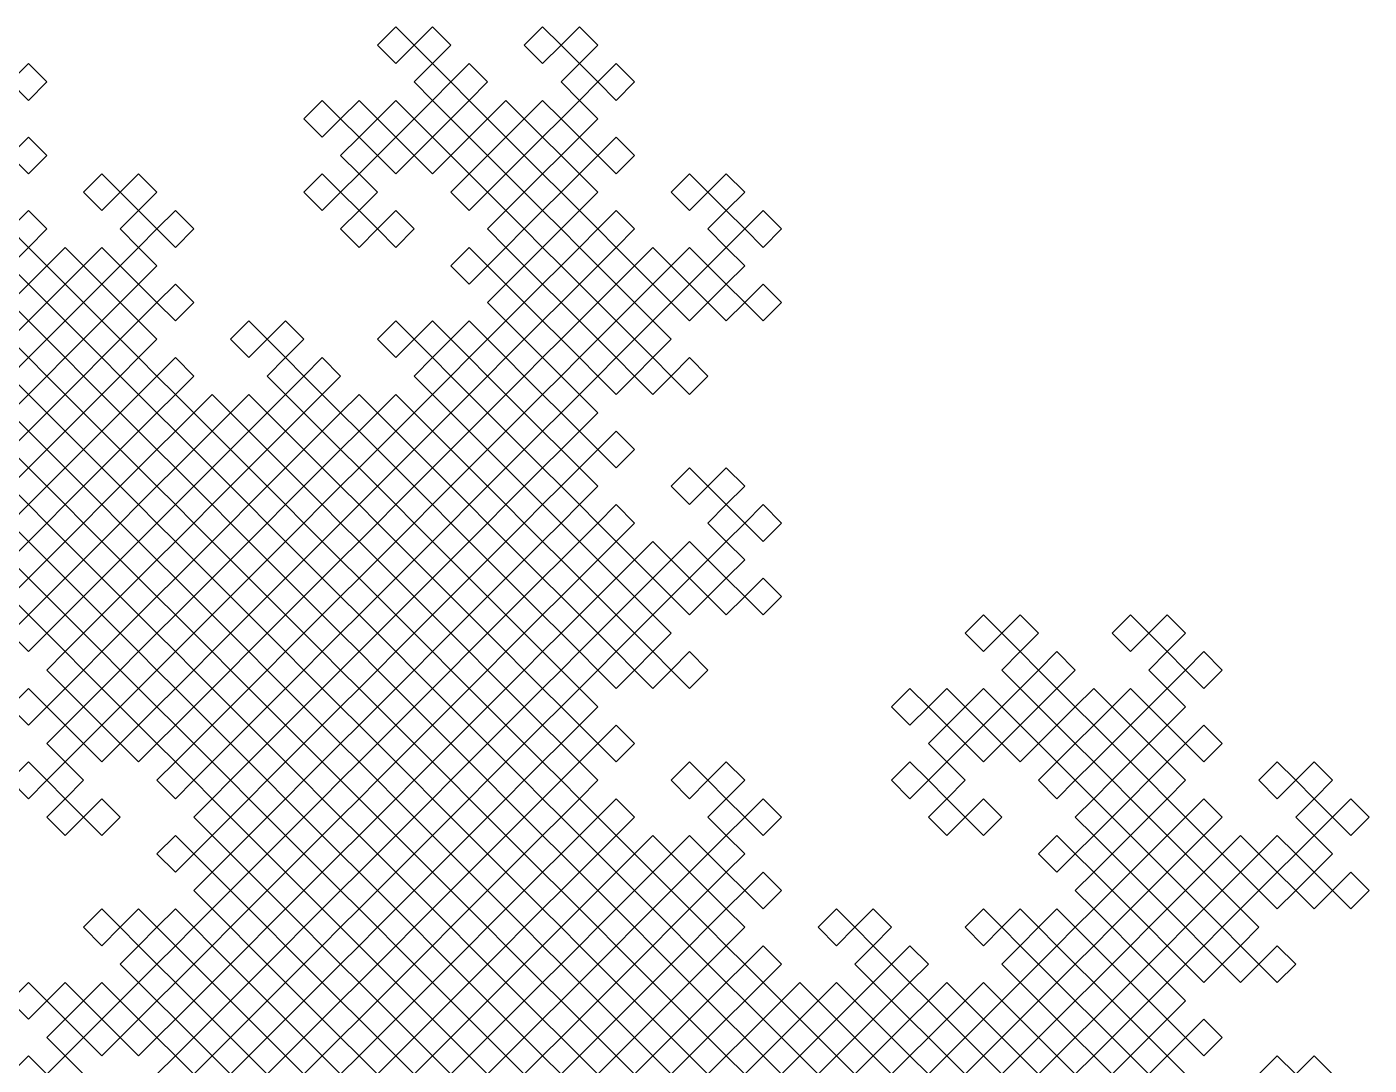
# Model space of a CAD drawing. Header units: metres. Extents: x -0.66 to 2.33, y -0.66 to 1.33.
# Drawn here: x 0.093 to 0.664, y 0.887 to 1.328 of the extents above; entities that cross this region are included whole.
import ezdxf

# ---------------------------------------------------------------- set-up
doc = ezdxf.new("R2010")
doc.units = ezdxf.units.M

msp = doc.modelspace()

# ---------------------------------------------------------------- linework, layer by layer
at = {"color": 6}
for points in [[(0.08594, 1.08594), (0.09375, 1.09375), (0.08594, 1.10156), (0.09375, 1.10938), (0.10156, 1.10156), (0.10938, 1.10938), (0.11719, 1.10156), (0.10938, 1.09375), (0.11719, 1.08594), (0.125, 1.09375), (0.11719, 1.10156), (0.125, 1.10938), (0.13281, 1.10156), (0.14062, 1.10938), (0.13281, 1.11719), (0.14062, 1.125), (0.13281, 1.13281), (0.125, 1.125), (0.13281, 1.11719), (0.125, 1.10938), (0.11719, 1.11719), (0.10938, 1.10938), (0.10156, 1.11719), (0.10938, 1.125), (0.10156, 1.13281), (0.09375, 1.125), (0.08594, 1.13281), (0.09375, 1.14062), (0.10156, 1.13281), (0.10938, 1.14062), (0.10156, 1.14844), (0.10938, 1.15625), (0.10156, 1.16406), (0.09375, 1.15625), (0.08594, 1.16406), (0.09375, 1.17188), (0.10156, 1.16406), (0.10938, 1.17188), (0.11719, 1.16406), (0.10938, 1.15625), (0.11719, 1.14844), (0.125, 1.15625), (0.11719, 1.16406), (0.125, 1.17188), (0.13281, 1.16406), (0.14062, 1.17188), (0.13281, 1.17969), (0.14062, 1.1875), (0.13281, 1.19531), (0.125, 1.1875), (0.11719, 1.19531), (0.125, 1.20312), (0.13281, 1.19531), (0.14062, 1.20312), (0.14844, 1.19531), (0.14062, 1.1875), (0.14844, 1.17969), (0.15625, 1.1875), (0.16406, 1.17969), (0.15625, 1.17188), (0.14844, 1.17969), (0.14062, 1.17188), (0.14844, 1.16406), (0.14062, 1.15625), (0.14844, 1.14844), (0.15625, 1.15625), (0.14844, 1.16406), (0.15625, 1.17188), (0.16406, 1.16406), (0.17188, 1.17188), (0.17969, 1.16406), (0.17188, 1.15625), (0.17969, 1.14844), (0.1875, 1.15625), (0.17969, 1.16406), (0.1875, 1.17188), (0.19531, 1.16406), (0.20312, 1.17188), (0.19531, 1.17969), (0.20312, 1.1875), (0.19531, 1.19531), (0.1875, 1.1875), (0.17969, 1.19531), (0.1875, 1.20312), (0.19531, 1.19531), (0.20312, 1.20312), (0.21094, 1.19531), (0.20312, 1.1875), (0.21094, 1.17969), (0.21875, 1.1875), (0.22656, 1.17969), (0.21875, 1.17188), (0.21094, 1.17969), (0.20312, 1.17188), (0.21094, 1.16406), (0.20312, 1.15625), (0.21094, 1.14844), (0.21875, 1.15625), (0.22656, 1.14844), (0.21875, 1.14062), (0.21094, 1.14844), (0.20312, 1.14062), (0.19531, 1.14844), (0.20312, 1.15625), (0.19531, 1.16406), (0.1875, 1.15625), (0.19531, 1.14844), (0.1875, 1.14062), (0.17969, 1.14844), (0.17188, 1.14062), (0.17969, 1.13281), (0.17188, 1.125), (0.17969, 1.11719), (0.1875, 1.125), (0.17969, 1.13281), (0.1875, 1.14062), (0.19531, 1.13281), (0.20312, 1.14062), (0.21094, 1.13281), (0.20312, 1.125), (0.21094, 1.11719), (0.21875, 1.125), (0.22656, 1.11719), (0.21875, 1.10938), (0.21094, 1.11719), (0.20312, 1.10938), (0.21094, 1.10156), (0.20312, 1.09375), (0.21094, 1.08594), (0.21875, 1.09375), (0.21094, 1.10156), (0.21875, 1.10938), (0.22656, 1.10156), (0.23438, 1.10938), (0.24219, 1.10156), (0.23438, 1.09375), (0.24219, 1.08594), (0.25, 1.09375), (0.24219, 1.10156), (0.25, 1.10938), (0.25781, 1.10156), (0.26562, 1.10938), (0.25781, 1.11719), (0.26562, 1.125), (0.25781, 1.13281), (0.25, 1.125), (0.25781, 1.11719), (0.25, 1.10938), (0.24219, 1.11719), (0.23438, 1.10938), (0.22656, 1.11719), (0.23438, 1.125), (0.22656, 1.13281), (0.21875, 1.125), (0.21094, 1.13281), (0.21875, 1.14062), (0.22656, 1.13281), (0.23438, 1.14062), (0.22656, 1.14844), (0.23438, 1.15625), (0.22656, 1.16406), (0.21875, 1.15625), (0.21094, 1.16406), (0.21875, 1.17188), (0.22656, 1.16406), (0.23438, 1.17188), (0.24219, 1.16406), (0.23438, 1.15625), (0.24219, 1.14844), (0.25, 1.15625), (0.24219, 1.16406), (0.25, 1.17188), (0.25781, 1.16406), (0.26562, 1.17188), (0.25781, 1.17969), (0.26562, 1.1875), (0.25781, 1.19531), (0.25, 1.1875), (0.24219, 1.19531), (0.25, 1.20312), (0.25781, 1.19531), (0.26562, 1.20312), (0.27344, 1.19531), (0.26562, 1.1875), (0.27344, 1.17969), (0.28125, 1.1875), (0.28906, 1.17969), (0.28125, 1.17188), (0.27344, 1.17969), (0.26562, 1.17188), (0.27344, 1.16406), (0.26562, 1.15625), (0.27344, 1.14844), (0.28125, 1.15625), (0.27344, 1.16406), (0.28125, 1.17188), (0.28906, 1.16406), (0.29688, 1.17188), (0.30469, 1.16406), (0.29688, 1.15625), (0.30469, 1.14844), (0.3125, 1.15625), (0.30469, 1.16406), (0.3125, 1.17188), (0.32031, 1.16406), (0.32812, 1.17188), (0.32031, 1.17969), (0.32812, 1.1875), (0.32031, 1.19531), (0.3125, 1.1875), (0.32031, 1.17969), (0.3125, 1.17188), (0.30469, 1.17969), (0.29688, 1.17188), (0.28906, 1.17969), (0.29688, 1.1875), (0.28906, 1.19531), (0.28125, 1.1875), (0.27344, 1.19531), (0.28125, 1.20312), (0.28906, 1.19531), (0.29688, 1.20312), (0.28906, 1.21094), (0.29688, 1.21875), (0.28906, 1.22656), (0.28125, 1.21875), (0.27344, 1.22656), (0.28125, 1.23438), (0.28906, 1.22656), (0.29688, 1.23438), (0.30469, 1.22656), (0.29688, 1.21875), (0.30469, 1.21094), (0.3125, 1.21875), (0.30469, 1.22656), (0.3125, 1.23438), (0.32031, 1.22656), (0.32812, 1.23438), (0.32031, 1.24219), (0.32812, 1.25), (0.32031, 1.25781), (0.3125, 1.25), (0.32031, 1.24219), (0.3125, 1.23438), (0.30469, 1.24219), (0.29688, 1.23438), (0.28906, 1.24219), (0.29688, 1.25), (0.28906, 1.25781), (0.28125, 1.25), (0.27344, 1.25781), (0.28125, 1.26562), (0.28906, 1.25781), (0.29688, 1.26562), (0.28906, 1.27344), (0.29688, 1.28125), (0.28906, 1.28906), (0.28125, 1.28125), (0.28906, 1.27344), (0.28125, 1.26562), (0.27344, 1.27344), (0.26562, 1.26562), (0.25781, 1.27344), (0.26562, 1.28125), (0.25781, 1.28906), (0.25, 1.28125), (0.25781, 1.27344), (0.25, 1.26562), (0.24219, 1.27344), (0.23438, 1.26562), (0.24219, 1.25781), (0.23438, 1.25), (0.24219, 1.24219), (0.25, 1.25), (0.25781, 1.24219), (0.25, 1.23438), (0.24219, 1.24219), (0.23438, 1.23438), (0.22656, 1.24219), (0.23438, 1.25), (0.22656, 1.25781), (0.21875, 1.25), (0.21094, 1.25781), (0.21875, 1.26562), (0.22656, 1.25781), (0.23438, 1.26562), (0.22656, 1.27344), (0.23438, 1.28125), (0.22656, 1.28906), (0.21875, 1.28125), (0.21094, 1.28906), (0.21875, 1.29688), (0.22656, 1.28906), (0.23438, 1.29688), (0.24219, 1.28906), (0.23438, 1.28125), (0.24219, 1.27344), (0.25, 1.28125), (0.24219, 1.28906), (0.25, 1.29688), (0.25781, 1.28906), (0.26562, 1.29688), (0.25781, 1.30469), (0.26562, 1.3125), (0.25781, 1.32031), (0.25, 1.3125), (0.24219, 1.32031), (0.25, 1.32812), (0.25781, 1.32031), (0.26562, 1.32812), (0.27344, 1.32031), (0.26562, 1.3125), (0.27344, 1.30469), (0.28125, 1.3125), (0.28906, 1.30469), (0.28125, 1.29688), (0.27344, 1.30469), (0.26562, 1.29688), (0.27344, 1.28906), (0.26562, 1.28125), (0.27344, 1.27344), (0.28125, 1.28125), (0.27344, 1.28906), (0.28125, 1.29688), (0.28906, 1.28906), (0.29688, 1.29688), (0.30469, 1.28906), (0.29688, 1.28125), (0.30469, 1.27344), (0.3125, 1.28125), (0.30469, 1.28906), (0.3125, 1.29688), (0.32031, 1.28906), (0.32812, 1.29688), (0.32031, 1.30469), (0.32812, 1.3125), (0.32031, 1.32031), (0.3125, 1.3125), (0.30469, 1.32031), (0.3125, 1.32812), (0.32031, 1.32031), (0.32812, 1.32812), (0.33594, 1.32031), (0.32812, 1.3125), (0.33594, 1.30469), (0.34375, 1.3125), (0.35156, 1.30469), (0.34375, 1.29688), (0.33594, 1.30469), (0.32812, 1.29688), (0.33594, 1.28906), (0.32812, 1.28125), (0.33594, 1.27344), (0.34375, 1.28125), (0.35156, 1.27344), (0.34375, 1.26562), (0.33594, 1.27344), (0.32812, 1.26562), (0.32031, 1.27344), (0.32812, 1.28125), (0.32031, 1.28906), (0.3125, 1.28125), (0.32031, 1.27344), (0.3125, 1.26562), (0.30469, 1.27344), (0.29688, 1.26562), (0.30469, 1.25781), (0.29688, 1.25), (0.30469, 1.24219), (0.3125, 1.25), (0.30469, 1.25781), (0.3125, 1.26562), (0.32031, 1.25781), (0.32812, 1.26562), (0.33594, 1.25781), (0.32812, 1.25), (0.33594, 1.24219), (0.34375, 1.25), (0.35156, 1.24219), (0.34375, 1.23438), (0.33594, 1.24219), (0.32812, 1.23438), (0.33594, 1.22656), (0.32812, 1.21875), (0.33594, 1.21094), (0.34375, 1.21875), (0.33594, 1.22656), (0.34375, 1.23438), (0.35156, 1.22656), (0.35938, 1.23438), (0.36719, 1.22656), (0.35938, 1.21875), (0.36719, 1.21094), (0.375, 1.21875), (0.36719, 1.22656), (0.375, 1.23438), (0.38281, 1.22656), (0.39062, 1.23438), (0.38281, 1.24219), (0.39062, 1.25), (0.38281, 1.25781), (0.375, 1.25), (0.36719, 1.25781), (0.375, 1.26562), (0.38281, 1.25781), (0.39062, 1.26562), (0.39844, 1.25781), (0.39062, 1.25), (0.39844, 1.24219), (0.40625, 1.25), (0.41406, 1.24219), (0.40625, 1.23438), (0.39844, 1.24219), (0.39062, 1.23438), (0.39844, 1.22656), (0.39062, 1.21875), (0.39844, 1.21094), (0.40625, 1.21875), (0.41406, 1.21094), (0.40625, 1.20312), (0.39844, 1.21094), (0.39062, 1.20312), (0.38281, 1.21094), (0.39062, 1.21875), (0.38281, 1.22656), (0.375, 1.21875), (0.38281, 1.21094), (0.375, 1.20312), (0.36719, 1.21094), (0.35938, 1.20312), (0.36719, 1.19531), (0.35938, 1.1875), (0.36719, 1.17969), (0.375, 1.1875), (0.38281, 1.17969), (0.375, 1.17188), (0.36719, 1.17969), (0.35938, 1.17188), (0.35156, 1.17969), (0.35938, 1.1875), (0.35156, 1.19531), (0.34375, 1.1875), (0.33594, 1.19531), (0.34375, 1.20312), (0.35156, 1.19531), (0.35938, 1.20312), (0.35156, 1.21094), (0.35938, 1.21875), (0.35156, 1.22656), (0.34375, 1.21875), (0.35156, 1.21094), (0.34375, 1.20312), (0.33594, 1.21094), (0.32812, 1.20312), (0.32031, 1.21094), (0.32812, 1.21875), (0.32031, 1.22656), (0.3125, 1.21875), (0.32031, 1.21094), (0.3125, 1.20312), (0.30469, 1.21094), (0.29688, 1.20312), (0.30469, 1.19531), (0.29688, 1.1875), (0.30469, 1.17969), (0.3125, 1.1875), (0.30469, 1.19531), (0.3125, 1.20312), (0.32031, 1.19531), (0.32812, 1.20312), (0.33594, 1.19531), (0.32812, 1.1875), (0.33594, 1.17969), (0.34375, 1.1875), (0.35156, 1.17969), (0.34375, 1.17188), (0.33594, 1.17969), (0.32812, 1.17188), (0.33594, 1.16406), (0.32812, 1.15625), (0.33594, 1.14844), (0.34375, 1.15625), (0.35156, 1.14844), (0.34375, 1.14062), (0.33594, 1.14844), (0.32812, 1.14062), (0.32031, 1.14844), (0.32812, 1.15625), (0.32031, 1.16406), (0.3125, 1.15625), (0.32031, 1.14844), (0.3125, 1.14062), (0.30469, 1.14844), (0.29688, 1.14062), (0.30469, 1.13281), (0.29688, 1.125), (0.30469, 1.11719), (0.3125, 1.125), (0.30469, 1.13281), (0.3125, 1.14062), (0.32031, 1.13281), (0.32812, 1.14062), (0.33594, 1.13281), (0.32812, 1.125), (0.33594, 1.11719), (0.34375, 1.125), (0.35156, 1.11719), (0.34375, 1.10938), (0.33594, 1.11719), (0.32812, 1.10938), (0.33594, 1.10156), (0.32812, 1.09375), (0.33594, 1.08594), (0.34375, 1.09375), (0.33594, 1.10156), (0.34375, 1.10938), (0.35156, 1.10156), (0.35938, 1.10938), (0.36719, 1.10156), (0.35938, 1.09375), (0.36719, 1.08594), (0.375, 1.09375), (0.36719, 1.10156), (0.375, 1.10938), (0.38281, 1.10156), (0.39062, 1.10938), (0.38281, 1.11719), (0.39062, 1.125), (0.38281, 1.13281), (0.375, 1.125), (0.36719, 1.13281), (0.375, 1.14062), (0.38281, 1.13281), (0.39062, 1.14062), (0.39844, 1.13281), (0.39062, 1.125), (0.39844, 1.11719), (0.40625, 1.125), (0.41406, 1.11719), (0.40625, 1.10938), (0.39844, 1.11719), (0.39062, 1.10938), (0.39844, 1.10156), (0.39062, 1.09375), (0.39844, 1.08594), (0.40625, 1.09375), (0.41406, 1.08594), (0.40625, 1.07812), (0.39844, 1.08594), (0.39062, 1.07812), (0.38281, 1.08594), (0.39062, 1.09375), (0.38281, 1.10156), (0.375, 1.09375), (0.38281, 1.08594), (0.375, 1.07812), (0.36719, 1.08594), (0.35938, 1.07812), (0.36719, 1.07031), (0.35938, 1.0625), (0.36719, 1.05469), (0.375, 1.0625), (0.38281, 1.05469), (0.375, 1.04688), (0.36719, 1.05469), (0.35938, 1.04688), (0.35156, 1.05469), (0.35938, 1.0625), (0.35156, 1.07031), (0.34375, 1.0625), (0.33594, 1.07031), (0.34375, 1.07812), (0.35156, 1.07031), (0.35938, 1.07812), (0.35156, 1.08594), (0.35938, 1.09375), (0.35156, 1.10156), (0.34375, 1.09375), (0.35156, 1.08594), (0.34375, 1.07812), (0.33594, 1.08594), (0.32812, 1.07812), (0.32031, 1.08594), (0.32812, 1.09375), (0.32031, 1.10156), (0.3125, 1.09375), (0.32031, 1.08594), (0.3125, 1.07812), (0.30469, 1.08594), (0.29688, 1.07812), (0.30469, 1.07031), (0.29688, 1.0625), (0.30469, 1.05469), (0.3125, 1.0625), (0.32031, 1.05469), (0.3125, 1.04688), (0.30469, 1.05469), (0.29688, 1.04688), (0.28906, 1.05469), (0.29688, 1.0625), (0.28906, 1.07031), (0.28125, 1.0625), (0.27344, 1.07031), (0.28125, 1.07812), (0.28906, 1.07031), (0.29688, 1.07812), (0.28906, 1.08594), (0.29688, 1.09375), (0.28906, 1.10156), (0.28125, 1.09375), (0.27344, 1.10156), (0.28125, 1.10938), (0.28906, 1.10156), (0.29688, 1.10938), (0.30469, 1.10156), (0.29688, 1.09375), (0.30469, 1.08594), (0.3125, 1.09375), (0.30469, 1.10156), (0.3125, 1.10938), (0.32031, 1.10156), (0.32812, 1.10938), (0.32031, 1.11719), (0.32812, 1.125), (0.32031, 1.13281), (0.3125, 1.125), (0.32031, 1.11719), (0.3125, 1.10938), (0.30469, 1.11719), (0.29688, 1.10938), (0.28906, 1.11719), (0.29688, 1.125), (0.28906, 1.13281), (0.28125, 1.125), (0.27344, 1.13281), (0.28125, 1.14062), (0.28906, 1.13281), (0.29688, 1.14062), (0.28906, 1.14844), (0.29688, 1.15625), (0.28906, 1.16406), (0.28125, 1.15625), (0.28906, 1.14844), (0.28125, 1.14062), (0.27344, 1.14844), (0.26562, 1.14062), (0.25781, 1.14844), (0.26562, 1.15625), (0.25781, 1.16406), (0.25, 1.15625), (0.25781, 1.14844), (0.25, 1.14062), (0.24219, 1.14844), (0.23438, 1.14062), (0.24219, 1.13281), (0.23438, 1.125), (0.24219, 1.11719), (0.25, 1.125), (0.24219, 1.13281), (0.25, 1.14062), (0.25781, 1.13281), (0.26562, 1.14062), (0.27344, 1.13281), (0.26562, 1.125), (0.27344, 1.11719), (0.28125, 1.125), (0.28906, 1.11719), (0.28125, 1.10938), (0.27344, 1.11719), (0.26562, 1.10938), (0.27344, 1.10156), (0.26562, 1.09375), (0.27344, 1.08594), (0.28125, 1.09375), (0.28906, 1.08594), (0.28125, 1.07812), (0.27344, 1.08594), (0.26562, 1.07812), (0.25781, 1.08594), (0.26562, 1.09375), (0.25781, 1.10156), (0.25, 1.09375), (0.25781, 1.08594), (0.25, 1.07812), (0.24219, 1.08594), (0.23438, 1.07812), (0.24219, 1.07031), (0.23438, 1.0625), (0.24219, 1.05469), (0.25, 1.0625), (0.25781, 1.05469), (0.25, 1.04688), (0.24219, 1.05469), (0.23438, 1.04688), (0.22656, 1.05469), (0.23438, 1.0625), (0.22656, 1.07031), (0.21875, 1.0625), (0.21094, 1.07031), (0.21875, 1.07812), (0.22656, 1.07031), (0.23438, 1.07812), (0.22656, 1.08594), (0.23438, 1.09375), (0.22656, 1.10156), (0.21875, 1.09375), (0.22656, 1.08594), (0.21875, 1.07812), (0.21094, 1.08594), (0.20312, 1.07812), (0.19531, 1.08594), (0.20312, 1.09375), (0.19531, 1.10156), (0.1875, 1.09375), (0.19531, 1.08594), (0.1875, 1.07812), (0.17969, 1.08594), (0.17188, 1.07812), (0.17969, 1.07031), (0.17188, 1.0625), (0.17969, 1.05469), (0.1875, 1.0625), (0.17969, 1.07031), (0.1875, 1.07812), (0.19531, 1.07031), (0.20312, 1.07812), (0.21094, 1.07031), (0.20312, 1.0625), (0.21094, 1.05469), (0.21875, 1.0625), (0.22656, 1.05469), (0.21875, 1.04688), (0.21094, 1.05469), (0.20312, 1.04688), (0.21094, 1.03906), (0.20312, 1.03125), (0.21094, 1.02344), (0.21875, 1.03125), (0.22656, 1.02344), (0.21875, 1.01562), (0.21094, 1.02344), (0.20312, 1.01562), (0.19531, 1.02344), (0.20312, 1.03125), (0.19531, 1.03906), (0.1875, 1.03125), (0.19531, 1.02344), (0.1875, 1.01562), (0.17969, 1.02344), (0.17188, 1.01562), (0.17969, 1.00781), (0.17188, 1), (0.17969, 0.99219), (0.1875, 1), (0.17969, 1.00781), (0.1875, 1.01562), (0.19531, 1.00781), (0.20312, 1.01562), (0.21094, 1.00781), (0.20312, 1), (0.21094, 0.99219), (0.21875, 1), (0.22656, 0.99219), (0.21875, 0.98438), (0.21094, 0.99219), (0.20312, 0.98438), (0.21094, 0.97656), (0.20312, 0.96875), (0.21094, 0.96094), (0.21875, 0.96875), (0.21094, 0.97656), (0.21875, 0.98438), (0.22656, 0.97656), (0.23438, 0.98438), (0.24219, 0.97656), (0.23438, 0.96875), (0.24219, 0.96094), (0.25, 0.96875), (0.24219, 0.97656), (0.25, 0.98438), (0.25781, 0.97656), (0.26562, 0.98438), (0.25781, 0.99219), (0.26562, 1), (0.25781, 1.00781), (0.25, 1), (0.25781, 0.99219), (0.25, 0.98438), (0.24219, 0.99219), (0.23438, 0.98438), (0.22656, 0.99219), (0.23438, 1), (0.22656, 1.00781), (0.21875, 1), (0.21094, 1.00781), (0.21875, 1.01562), (0.22656, 1.00781), (0.23438, 1.01562), (0.22656, 1.02344), (0.23438, 1.03125), (0.22656, 1.03906), (0.21875, 1.03125), (0.21094, 1.03906), (0.21875, 1.04688), (0.22656, 1.03906), (0.23438, 1.04688), (0.24219, 1.03906), (0.23438, 1.03125), (0.24219, 1.02344), (0.25, 1.03125), (0.24219, 1.03906), (0.25, 1.04688), (0.25781, 1.03906), (0.26562, 1.04688), (0.25781, 1.05469), (0.26562, 1.0625), (0.25781, 1.07031), (0.25, 1.0625), (0.24219, 1.07031), (0.25, 1.07812), (0.25781, 1.07031), (0.26562, 1.07812), (0.27344, 1.07031), (0.26562, 1.0625), (0.27344, 1.05469), (0.28125, 1.0625), (0.28906, 1.05469), (0.28125, 1.04688), (0.27344, 1.05469), (0.26562, 1.04688), (0.27344, 1.03906), (0.26562, 1.03125), (0.27344, 1.02344), (0.28125, 1.03125), (0.27344, 1.03906), (0.28125, 1.04688), (0.28906, 1.03906), (0.29688, 1.04688), (0.30469, 1.03906), (0.29688, 1.03125), (0.30469, 1.02344), (0.3125, 1.03125), (0.30469, 1.03906), (0.3125, 1.04688), (0.32031, 1.03906), (0.32812, 1.04688), (0.32031, 1.05469), (0.32812, 1.0625), (0.32031, 1.07031), (0.3125, 1.0625), (0.30469, 1.07031), (0.3125, 1.07812), (0.32031, 1.07031), (0.32812, 1.07812), (0.33594, 1.07031), (0.32812, 1.0625), (0.33594, 1.05469), (0.34375, 1.0625), (0.35156, 1.05469), (0.34375, 1.04688), (0.33594, 1.05469), (0.32812, 1.04688), (0.33594, 1.03906), (0.32812, 1.03125), (0.33594, 1.02344), (0.34375, 1.03125), (0.35156, 1.02344), (0.34375, 1.01562), (0.33594, 1.02344), (0.32812, 1.01562), (0.32031, 1.02344), (0.32812, 1.03125), (0.32031, 1.03906), (0.3125, 1.03125), (0.32031, 1.02344), (0.3125, 1.01562), (0.30469, 1.02344), (0.29688, 1.01562), (0.30469, 1.00781), (0.29688, 1), (0.30469, 0.99219), (0.3125, 1), (0.30469, 1.00781), (0.3125, 1.01562), (0.32031, 1.00781), (0.32812, 1.01562), (0.33594, 1.00781), (0.32812, 1), (0.33594, 0.99219), (0.34375, 1), (0.35156, 0.99219), (0.34375, 0.98438), (0.33594, 0.99219), (0.32812, 0.98438), (0.33594, 0.97656), (0.32812, 0.96875), (0.33594, 0.96094), (0.34375, 0.96875), (0.33594, 0.97656), (0.34375, 0.98438), (0.35156, 0.97656), (0.35938, 0.98438), (0.36719, 0.97656), (0.35938, 0.96875), (0.36719, 0.96094), (0.375, 0.96875), (0.36719, 0.97656), (0.375, 0.98438), (0.38281, 0.97656), (0.39062, 0.98438), (0.38281, 0.99219), (0.39062, 1), (0.38281, 1.00781), (0.375, 1), (0.36719, 1.00781), (0.375, 1.01562), (0.38281, 1.00781), (0.39062, 1.01562), (0.39844, 1.00781), (0.39062, 1), (0.39844, 0.99219), (0.40625, 1), (0.41406, 0.99219), (0.40625, 0.98438), (0.39844, 0.99219), (0.39062, 0.98438), (0.39844, 0.97656), (0.39062, 0.96875), (0.39844, 0.96094), (0.40625, 0.96875), (0.41406, 0.96094), (0.40625, 0.95312), (0.39844, 0.96094), (0.39062, 0.95312), (0.38281, 0.96094), (0.39062, 0.96875), (0.38281, 0.97656), (0.375, 0.96875), (0.38281, 0.96094), (0.375, 0.95312), (0.36719, 0.96094), (0.35938, 0.95312), (0.36719, 0.94531), (0.35938, 0.9375), (0.36719, 0.92969), (0.375, 0.9375), (0.38281, 0.92969), (0.375, 0.92188), (0.36719, 0.92969), (0.35938, 0.92188), (0.35156, 0.92969), (0.35938, 0.9375), (0.35156, 0.94531), (0.34375, 0.9375), (0.33594, 0.94531), (0.34375, 0.95312), (0.35156, 0.94531), (0.35938, 0.95312), (0.35156, 0.96094), (0.35938, 0.96875), (0.35156, 0.97656), (0.34375, 0.96875), (0.35156, 0.96094), (0.34375, 0.95312), (0.33594, 0.96094), (0.32812, 0.95312), (0.32031, 0.96094), (0.32812, 0.96875), (0.32031, 0.97656), (0.3125, 0.96875), (0.32031, 0.96094), (0.3125, 0.95312), (0.30469, 0.96094), (0.29688, 0.95312), (0.30469, 0.94531), (0.29688, 0.9375), (0.30469, 0.92969), (0.3125, 0.9375), (0.30469, 0.94531), (0.3125, 0.95312), (0.32031, 0.94531), (0.32812, 0.95312), (0.33594, 0.94531), (0.32812, 0.9375), (0.33594, 0.92969), (0.34375, 0.9375), (0.35156, 0.92969), (0.34375, 0.92188), (0.33594, 0.92969), (0.32812, 0.92188), (0.33594, 0.91406), (0.32812, 0.90625), (0.33594, 0.89844), (0.34375, 0.90625), (0.35156, 0.89844), (0.34375, 0.89062), (0.33594, 0.89844), (0.32812, 0.89062), (0.32031, 0.89844), (0.32812, 0.90625), (0.32031, 0.91406), (0.3125, 0.90625), (0.32031, 0.89844), (0.3125, 0.89062), (0.30469, 0.89844), (0.29688, 0.89062), (0.30469, 0.88281)], [(0.08594, 1.30469), (0.09375, 1.3125), (0.10156, 1.30469), (0.09375, 1.29688), (0.08594, 1.30469)], [(0.08594, 1.27344), (0.09375, 1.28125), (0.10156, 1.27344), (0.09375, 1.26562), (0.08594, 1.27344)], [(0.08594, 1.21094), (0.09375, 1.21875), (0.08594, 1.22656), (0.09375, 1.23438), (0.10156, 1.22656), (0.10938, 1.23438), (0.11719, 1.22656), (0.10938, 1.21875), (0.11719, 1.21094), (0.125, 1.21875), (0.11719, 1.22656), (0.125, 1.23438), (0.13281, 1.22656), (0.14062, 1.23438), (0.13281, 1.24219), (0.14062, 1.25), (0.13281, 1.25781), (0.125, 1.25), (0.11719, 1.25781), (0.125, 1.26562), (0.13281, 1.25781), (0.14062, 1.26562), (0.14844, 1.25781), (0.14062, 1.25), (0.14844, 1.24219), (0.15625, 1.25), (0.16406, 1.24219), (0.15625, 1.23438), (0.14844, 1.24219), (0.14062, 1.23438), (0.14844, 1.22656), (0.14062, 1.21875), (0.14844, 1.21094), (0.15625, 1.21875), (0.16406, 1.21094), (0.15625, 1.20312), (0.14844, 1.21094), (0.14062, 1.20312), (0.13281, 1.21094), (0.14062, 1.21875), (0.13281, 1.22656), (0.125, 1.21875), (0.13281, 1.21094), (0.125, 1.20312), (0.11719, 1.21094), (0.10938, 1.20312), (0.11719, 1.19531), (0.10938, 1.1875), (0.11719, 1.17969), (0.125, 1.1875), (0.13281, 1.17969), (0.125, 1.17188), (0.11719, 1.17969), (0.10938, 1.17188), (0.10156, 1.17969), (0.10938, 1.1875), (0.10156, 1.19531), (0.09375, 1.1875), (0.08594, 1.19531), (0.09375, 1.20312), (0.10156, 1.19531), (0.10938, 1.20312), (0.10156, 1.21094), (0.10938, 1.21875), (0.10156, 1.22656), (0.09375, 1.21875), (0.10156, 1.21094), (0.09375, 1.20312), (0.08594, 1.21094)], [(0.08594, 1.24219), (0.09375, 1.25), (0.10156, 1.24219), (0.09375, 1.23438), (0.08594, 1.24219)], [(0.08594, 1.17969), (0.09375, 1.1875), (0.10156, 1.17969), (0.09375, 1.17188), (0.08594, 1.17969)], [(0.21094, 0.88281), (0.21875, 0.89062), (0.22656, 0.88281), (0.23438, 0.89062), (0.22656, 0.89844), (0.23438, 0.90625), (0.22656, 0.91406), (0.21875, 0.90625), (0.21094, 0.91406), (0.21875, 0.92188), (0.22656, 0.91406), (0.23438, 0.92188), (0.24219, 0.91406), (0.23438, 0.90625), (0.24219, 0.89844), (0.25, 0.90625), (0.24219, 0.91406), (0.25, 0.92188), (0.25781, 0.91406), (0.26562, 0.92188), (0.25781, 0.92969), (0.26562, 0.9375), (0.25781, 0.94531), (0.25, 0.9375), (0.24219, 0.94531), (0.25, 0.95312), (0.25781, 0.94531), (0.26562, 0.95312), (0.27344, 0.94531), (0.26562, 0.9375), (0.27344, 0.92969), (0.28125, 0.9375), (0.28906, 0.92969), (0.28125, 0.92188), (0.27344, 0.92969), (0.26562, 0.92188), (0.27344, 0.91406), (0.26562, 0.90625), (0.27344, 0.89844), (0.28125, 0.90625), (0.27344, 0.91406), (0.28125, 0.92188), (0.28906, 0.91406), (0.29688, 0.92188), (0.30469, 0.91406), (0.29688, 0.90625), (0.30469, 0.89844), (0.3125, 0.90625), (0.30469, 0.91406), (0.3125, 0.92188), (0.32031, 0.91406), (0.32812, 0.92188), (0.32031, 0.92969), (0.32812, 0.9375), (0.32031, 0.94531), (0.3125, 0.9375), (0.32031, 0.92969), (0.3125, 0.92188), (0.30469, 0.92969), (0.29688, 0.92188), (0.28906, 0.92969), (0.29688, 0.9375), (0.28906, 0.94531), (0.28125, 0.9375), (0.27344, 0.94531), (0.28125, 0.95312), (0.28906, 0.94531), (0.29688, 0.95312), (0.28906, 0.96094), (0.29688, 0.96875), (0.28906, 0.97656), (0.28125, 0.96875), (0.27344, 0.97656), (0.28125, 0.98438), (0.28906, 0.97656), (0.29688, 0.98438), (0.30469, 0.97656), (0.29688, 0.96875), (0.30469, 0.96094), (0.3125, 0.96875), (0.30469, 0.97656), (0.3125, 0.98438), (0.32031, 0.97656), (0.32812, 0.98438), (0.32031, 0.99219), (0.32812, 1), (0.32031, 1.00781), (0.3125, 1), (0.32031, 0.99219), (0.3125, 0.98438), (0.30469, 0.99219), (0.29688, 0.98438), (0.28906, 0.99219), (0.29688, 1), (0.28906, 1.00781), (0.28125, 1), (0.27344, 1.00781), (0.28125, 1.01562), (0.28906, 1.00781), (0.29688, 1.01562), (0.28906, 1.02344), (0.29688, 1.03125), (0.28906, 1.03906), (0.28125, 1.03125), (0.28906, 1.02344), (0.28125, 1.01562), (0.27344, 1.02344), (0.26562, 1.01562), (0.25781, 1.02344), (0.26562, 1.03125), (0.25781, 1.03906), (0.25, 1.03125), (0.25781, 1.02344), (0.25, 1.01562), (0.24219, 1.02344), (0.23438, 1.01562), (0.24219, 1.00781), (0.23438, 1), (0.24219, 0.99219), (0.25, 1), (0.24219, 1.00781), (0.25, 1.01562), (0.25781, 1.00781), (0.26562, 1.01562), (0.27344, 1.00781), (0.26562, 1), (0.27344, 0.99219), (0.28125, 1), (0.28906, 0.99219), (0.28125, 0.98438), (0.27344, 0.99219), (0.26562, 0.98438), (0.27344, 0.97656), (0.26562, 0.96875), (0.27344, 0.96094), (0.28125, 0.96875), (0.28906, 0.96094), (0.28125, 0.95312), (0.27344, 0.96094), (0.26562, 0.95312), (0.25781, 0.96094), (0.26562, 0.96875), (0.25781, 0.97656), (0.25, 0.96875), (0.25781, 0.96094), (0.25, 0.95312), (0.24219, 0.96094), (0.23438, 0.95312), (0.24219, 0.94531), (0.23438, 0.9375), (0.24219, 0.92969), (0.25, 0.9375), (0.25781, 0.92969), (0.25, 0.92188), (0.24219, 0.92969), (0.23438, 0.92188), (0.22656, 0.92969), (0.23438, 0.9375), (0.22656, 0.94531), (0.21875, 0.9375), (0.21094, 0.94531), (0.21875, 0.95312), (0.22656, 0.94531), (0.23438, 0.95312), (0.22656, 0.96094), (0.23438, 0.96875), (0.22656, 0.97656), (0.21875, 0.96875), (0.22656, 0.96094), (0.21875, 0.95312), (0.21094, 0.96094), (0.20312, 0.95312), (0.19531, 0.96094), (0.20312, 0.96875), (0.19531, 0.97656), (0.1875, 0.96875), (0.19531, 0.96094), (0.1875, 0.95312), (0.17969, 0.96094), (0.17188, 0.95312), (0.17969, 0.94531), (0.17188, 0.9375), (0.17969, 0.92969), (0.1875, 0.9375), (0.19531, 0.92969), (0.1875, 0.92188), (0.17969, 0.92969), (0.17188, 0.92188), (0.16406, 0.92969), (0.17188, 0.9375), (0.16406, 0.94531), (0.15625, 0.9375), (0.14844, 0.94531), (0.15625, 0.95312), (0.16406, 0.94531), (0.17188, 0.95312), (0.16406, 0.96094), (0.17188, 0.96875), (0.16406, 0.97656), (0.15625, 0.96875), (0.14844, 0.97656), (0.15625, 0.98438), (0.16406, 0.97656), (0.17188, 0.98438), (0.17969, 0.97656), (0.17188, 0.96875), (0.17969, 0.96094), (0.1875, 0.96875), (0.17969, 0.97656), (0.1875, 0.98438), (0.19531, 0.97656), (0.20312, 0.98438), (0.19531, 0.99219), (0.20312, 1), (0.19531, 1.00781), (0.1875, 1), (0.19531, 0.99219), (0.1875, 0.98438), (0.17969, 0.99219), (0.17188, 0.98438), (0.16406, 0.99219), (0.17188, 1), (0.16406, 1.00781), (0.15625, 1), (0.14844, 1.00781), (0.15625, 1.01562), (0.16406, 1.00781), (0.17188, 1.01562), (0.16406, 1.02344), (0.17188, 1.03125), (0.16406, 1.03906), (0.15625, 1.03125), (0.16406, 1.02344), (0.15625, 1.01562), (0.14844, 1.02344), (0.14062, 1.01562), (0.13281, 1.02344), (0.14062, 1.03125), (0.13281, 1.03906), (0.125, 1.03125), (0.13281, 1.02344), (0.125, 1.01562), (0.11719, 1.02344), (0.10938, 1.01562), (0.11719, 1.00781), (0.10938, 1), (0.11719, 0.99219), (0.125, 1), (0.13281, 0.99219), (0.125, 0.98438), (0.11719, 0.99219), (0.10938, 0.98438), (0.10156, 0.99219), (0.10938, 1), (0.10156, 1.00781), (0.09375, 1), (0.08594, 1.00781), (0.09375, 1.01562), (0.10156, 1.00781), (0.10938, 1.01562), (0.10156, 1.02344), (0.10938, 1.03125), (0.10156, 1.03906), (0.09375, 1.03125), (0.08594, 1.03906), (0.09375, 1.04688), (0.10156, 1.03906), (0.10938, 1.04688), (0.11719, 1.03906), (0.10938, 1.03125), (0.11719, 1.02344), (0.125, 1.03125), (0.11719, 1.03906), (0.125, 1.04688), (0.13281, 1.03906), (0.14062, 1.04688), (0.13281, 1.05469), (0.14062, 1.0625), (0.13281, 1.07031), (0.125, 1.0625), (0.11719, 1.07031), (0.125, 1.07812), (0.13281, 1.07031), (0.14062, 1.07812), (0.14844, 1.07031), (0.14062, 1.0625), (0.14844, 1.05469), (0.15625, 1.0625), (0.16406, 1.05469), (0.15625, 1.04688), (0.14844, 1.05469), (0.14062, 1.04688), (0.14844, 1.03906), (0.14062, 1.03125), (0.14844, 1.02344), (0.15625, 1.03125), (0.14844, 1.03906), (0.15625, 1.04688), (0.16406, 1.03906), (0.17188, 1.04688), (0.17969, 1.03906), (0.17188, 1.03125), (0.17969, 1.02344), (0.1875, 1.03125), (0.17969, 1.03906), (0.1875, 1.04688), (0.19531, 1.03906), (0.20312, 1.04688), (0.19531, 1.05469), (0.20312, 1.0625), (0.19531, 1.07031), (0.1875, 1.0625), (0.19531, 1.05469), (0.1875, 1.04688), (0.17969, 1.05469), (0.17188, 1.04688), (0.16406, 1.05469), (0.17188, 1.0625), (0.16406, 1.07031), (0.15625, 1.0625), (0.14844, 1.07031), (0.15625, 1.07812), (0.16406, 1.07031), (0.17188, 1.07812), (0.16406, 1.08594), (0.17188, 1.09375), (0.16406, 1.10156), (0.15625, 1.09375), (0.14844, 1.10156), (0.15625, 1.10938), (0.16406, 1.10156), (0.17188, 1.10938), (0.17969, 1.10156), (0.17188, 1.09375), (0.17969, 1.08594), (0.1875, 1.09375), (0.17969, 1.10156), (0.1875, 1.10938), (0.19531, 1.10156), (0.20312, 1.10938), (0.19531, 1.11719), (0.20312, 1.125), (0.19531, 1.13281), (0.1875, 1.125), (0.19531, 1.11719), (0.1875, 1.10938), (0.17969, 1.11719), (0.17188, 1.10938), (0.16406, 1.11719), (0.17188, 1.125), (0.16406, 1.13281), (0.15625, 1.125), (0.14844, 1.13281), (0.15625, 1.14062), (0.16406, 1.13281), (0.17188, 1.14062), (0.16406, 1.14844), (0.17188, 1.15625), (0.16406, 1.16406), (0.15625, 1.15625), (0.16406, 1.14844), (0.15625, 1.14062), (0.14844, 1.14844), (0.14062, 1.14062), (0.13281, 1.14844), (0.14062, 1.15625), (0.13281, 1.16406), (0.125, 1.15625), (0.13281, 1.14844), (0.125, 1.14062), (0.11719, 1.14844), (0.10938, 1.14062), (0.11719, 1.13281), (0.10938, 1.125), (0.11719, 1.11719), (0.125, 1.125), (0.11719, 1.13281), (0.125, 1.14062), (0.13281, 1.13281), (0.14062, 1.14062), (0.14844, 1.13281), (0.14062, 1.125), (0.14844, 1.11719), (0.15625, 1.125), (0.16406, 1.11719), (0.15625, 1.10938), (0.14844, 1.11719), (0.14062, 1.10938), (0.14844, 1.10156), (0.14062, 1.09375), (0.14844, 1.08594), (0.15625, 1.09375), (0.16406, 1.08594), (0.15625, 1.07812), (0.14844, 1.08594), (0.14062, 1.07812), (0.13281, 1.08594), (0.14062, 1.09375), (0.13281, 1.10156), (0.125, 1.09375), (0.13281, 1.08594), (0.125, 1.07812), (0.11719, 1.08594), (0.10938, 1.07812), (0.11719, 1.07031), (0.10938, 1.0625), (0.11719, 1.05469), (0.125, 1.0625), (0.13281, 1.05469), (0.125, 1.04688), (0.11719, 1.05469), (0.10938, 1.04688), (0.10156, 1.05469), (0.10938, 1.0625), (0.10156, 1.07031), (0.09375, 1.0625), (0.08594, 1.07031), (0.09375, 1.07812), (0.10156, 1.07031), (0.10938, 1.07812), (0.10156, 1.08594), (0.10938, 1.09375), (0.10156, 1.10156), (0.09375, 1.09375), (0.10156, 1.08594), (0.09375, 1.07812), (0.08594, 1.08594)], [(0.08594, 1.14844), (0.09375, 1.15625), (0.10156, 1.14844), (0.09375, 1.14062), (0.08594, 1.14844)], [(0.08594, 1.11719), (0.09375, 1.125), (0.10156, 1.11719), (0.09375, 1.10938), (0.08594, 1.11719)], [(0.46094, 0.88281), (0.46875, 0.89062), (0.47656, 0.88281), (0.48438, 0.89062), (0.47656, 0.89844), (0.48438, 0.90625), (0.47656, 0.91406), (0.46875, 0.90625), (0.46094, 0.91406), (0.46875, 0.92188), (0.47656, 0.91406), (0.48438, 0.92188), (0.49219, 0.91406), (0.48438, 0.90625), (0.49219, 0.89844), (0.5, 0.90625), (0.49219, 0.91406), (0.5, 0.92188), (0.50781, 0.91406), (0.51562, 0.92188), (0.50781, 0.92969), (0.51562, 0.9375), (0.50781, 0.94531), (0.5, 0.9375), (0.49219, 0.94531), (0.5, 0.95312), (0.50781, 0.94531), (0.51562, 0.95312), (0.52344, 0.94531), (0.51562, 0.9375), (0.52344, 0.92969), (0.53125, 0.9375), (0.53906, 0.92969), (0.53125, 0.92188), (0.52344, 0.92969), (0.51562, 0.92188), (0.52344, 0.91406), (0.51562, 0.90625), (0.52344, 0.89844), (0.53125, 0.90625), (0.52344, 0.91406), (0.53125, 0.92188), (0.53906, 0.91406), (0.54688, 0.92188), (0.55469, 0.91406), (0.54688, 0.90625), (0.55469, 0.89844), (0.5625, 0.90625), (0.55469, 0.91406), (0.5625, 0.92188), (0.57031, 0.91406), (0.57812, 0.92188), (0.57031, 0.92969), (0.57812, 0.9375), (0.57031, 0.94531), (0.5625, 0.9375), (0.57031, 0.92969), (0.5625, 0.92188), (0.55469, 0.92969), (0.54688, 0.92188), (0.53906, 0.92969), (0.54688, 0.9375), (0.53906, 0.94531), (0.53125, 0.9375), (0.52344, 0.94531), (0.53125, 0.95312), (0.53906, 0.94531), (0.54688, 0.95312), (0.53906, 0.96094), (0.54688, 0.96875), (0.53906, 0.97656), (0.53125, 0.96875), (0.52344, 0.97656), (0.53125, 0.98438), (0.53906, 0.97656), (0.54688, 0.98438), (0.55469, 0.97656), (0.54688, 0.96875), (0.55469, 0.96094), (0.5625, 0.96875), (0.55469, 0.97656), (0.5625, 0.98438), (0.57031, 0.97656), (0.57812, 0.98438), (0.57031, 0.99219), (0.57812, 1), (0.57031, 1.00781), (0.5625, 1), (0.57031, 0.99219), (0.5625, 0.98438), (0.55469, 0.99219), (0.54688, 0.98438), (0.53906, 0.99219), (0.54688, 1), (0.53906, 1.00781), (0.53125, 1), (0.52344, 1.00781), (0.53125, 1.01562), (0.53906, 1.00781), (0.54688, 1.01562), (0.53906, 1.02344), (0.54688, 1.03125), (0.53906, 1.03906), (0.53125, 1.03125), (0.53906, 1.02344), (0.53125, 1.01562), (0.52344, 1.02344), (0.51562, 1.01562), (0.50781, 1.02344), (0.51562, 1.03125), (0.50781, 1.03906), (0.5, 1.03125), (0.50781, 1.02344), (0.5, 1.01562), (0.49219, 1.02344), (0.48438, 1.01562), (0.49219, 1.00781), (0.48438, 1), (0.49219, 0.99219), (0.5, 1), (0.50781, 0.99219), (0.5, 0.98438), (0.49219, 0.99219), (0.48438, 0.98438), (0.47656, 0.99219), (0.48438, 1), (0.47656, 1.00781), (0.46875, 1), (0.46094, 1.00781), (0.46875, 1.01562), (0.47656, 1.00781), (0.48438, 1.01562), (0.47656, 1.02344), (0.48438, 1.03125), (0.47656, 1.03906), (0.46875, 1.03125), (0.46094, 1.03906), (0.46875, 1.04688), (0.47656, 1.03906), (0.48438, 1.04688), (0.49219, 1.03906), (0.48438, 1.03125), (0.49219, 1.02344), (0.5, 1.03125), (0.49219, 1.03906), (0.5, 1.04688), (0.50781, 1.03906), (0.51562, 1.04688), (0.50781, 1.05469), (0.51562, 1.0625), (0.50781, 1.07031), (0.5, 1.0625), (0.49219, 1.07031), (0.5, 1.07812), (0.50781, 1.07031), (0.51562, 1.07812), (0.52344, 1.07031), (0.51562, 1.0625), (0.52344, 1.05469), (0.53125, 1.0625), (0.53906, 1.05469), (0.53125, 1.04688), (0.52344, 1.05469), (0.51562, 1.04688), (0.52344, 1.03906), (0.51562, 1.03125), (0.52344, 1.02344), (0.53125, 1.03125), (0.52344, 1.03906), (0.53125, 1.04688), (0.53906, 1.03906), (0.54688, 1.04688), (0.55469, 1.03906), (0.54688, 1.03125), (0.55469, 1.02344), (0.5625, 1.03125), (0.55469, 1.03906), (0.5625, 1.04688), (0.57031, 1.03906), (0.57812, 1.04688), (0.57031, 1.05469), (0.57812, 1.0625), (0.57031, 1.07031), (0.5625, 1.0625), (0.55469, 1.07031), (0.5625, 1.07812), (0.57031, 1.07031), (0.57812, 1.07812), (0.58594, 1.07031), (0.57812, 1.0625), (0.58594, 1.05469), (0.59375, 1.0625), (0.60156, 1.05469), (0.59375, 1.04688), (0.58594, 1.05469), (0.57812, 1.04688), (0.58594, 1.03906), (0.57812, 1.03125), (0.58594, 1.02344), (0.59375, 1.03125), (0.60156, 1.02344), (0.59375, 1.01562), (0.58594, 1.02344), (0.57812, 1.01562), (0.57031, 1.02344), (0.57812, 1.03125), (0.57031, 1.03906), (0.5625, 1.03125), (0.57031, 1.02344), (0.5625, 1.01562), (0.55469, 1.02344), (0.54688, 1.01562), (0.55469, 1.00781), (0.54688, 1), (0.55469, 0.99219), (0.5625, 1), (0.55469, 1.00781), (0.5625, 1.01562), (0.57031, 1.00781), (0.57812, 1.01562), (0.58594, 1.00781), (0.57812, 1), (0.58594, 0.99219), (0.59375, 1), (0.60156, 0.99219), (0.59375, 0.98438), (0.58594, 0.99219), (0.57812, 0.98438), (0.58594, 0.97656), (0.57812, 0.96875), (0.58594, 0.96094), (0.59375, 0.96875), (0.58594, 0.97656), (0.59375, 0.98438), (0.60156, 0.97656), (0.60938, 0.98438), (0.61719, 0.97656), (0.60938, 0.96875), (0.61719, 0.96094), (0.625, 0.96875), (0.61719, 0.97656), (0.625, 0.98438), (0.63281, 0.97656), (0.64062, 0.98438), (0.63281, 0.99219), (0.64062, 1), (0.63281, 1.00781), (0.625, 1), (0.61719, 1.00781), (0.625, 1.01562), (0.63281, 1.00781), (0.64062, 1.01562), (0.64844, 1.00781), (0.64062, 1), (0.64844, 0.99219), (0.65625, 1), (0.66406, 0.99219), (0.65625, 0.98438), (0.64844, 0.99219), (0.64062, 0.98438), (0.64844, 0.97656), (0.64062, 0.96875), (0.64844, 0.96094), (0.65625, 0.96875), (0.66406, 0.96094), (0.65625, 0.95312), (0.64844, 0.96094), (0.64062, 0.95312), (0.63281, 0.96094), (0.64062, 0.96875), (0.63281, 0.97656), (0.625, 0.96875), (0.63281, 0.96094), (0.625, 0.95312), (0.61719, 0.96094), (0.60938, 0.95312), (0.61719, 0.94531), (0.60938, 0.9375), (0.61719, 0.92969), (0.625, 0.9375), (0.63281, 0.92969), (0.625, 0.92188), (0.61719, 0.92969), (0.60938, 0.92188), (0.60156, 0.92969), (0.60938, 0.9375), (0.60156, 0.94531), (0.59375, 0.9375), (0.58594, 0.94531), (0.59375, 0.95312), (0.60156, 0.94531), (0.60938, 0.95312), (0.60156, 0.96094), (0.60938, 0.96875), (0.60156, 0.97656), (0.59375, 0.96875), (0.60156, 0.96094), (0.59375, 0.95312), (0.58594, 0.96094), (0.57812, 0.95312), (0.57031, 0.96094), (0.57812, 0.96875), (0.57031, 0.97656), (0.5625, 0.96875), (0.57031, 0.96094), (0.5625, 0.95312), (0.55469, 0.96094), (0.54688, 0.95312), (0.55469, 0.94531), (0.54688, 0.9375), (0.55469, 0.92969), (0.5625, 0.9375), (0.55469, 0.94531), (0.5625, 0.95312), (0.57031, 0.94531), (0.57812, 0.95312), (0.58594, 0.94531), (0.57812, 0.9375), (0.58594, 0.92969), (0.59375, 0.9375), (0.60156, 0.92969), (0.59375, 0.92188), (0.58594, 0.92969), (0.57812, 0.92188), (0.58594, 0.91406), (0.57812, 0.90625), (0.58594, 0.89844), (0.59375, 0.90625), (0.60156, 0.89844), (0.59375, 0.89062), (0.58594, 0.89844), (0.57812, 0.89062), (0.57031, 0.89844), (0.57812, 0.90625), (0.57031, 0.91406), (0.5625, 0.90625), (0.57031, 0.89844), (0.5625, 0.89062), (0.55469, 0.89844), (0.54688, 0.89062), (0.55469, 0.88281)], [(0.08594, 0.88281), (0.09375, 0.89062), (0.10156, 0.88281), (0.10938, 0.89062), (0.10156, 0.89844), (0.10938, 0.90625), (0.10156, 0.91406), (0.09375, 0.90625), (0.08594, 0.91406), (0.09375, 0.92188), (0.10156, 0.91406), (0.10938, 0.92188), (0.11719, 0.91406), (0.10938, 0.90625), (0.11719, 0.89844), (0.125, 0.90625), (0.11719, 0.91406), (0.125, 0.92188), (0.13281, 0.91406), (0.14062, 0.92188), (0.13281, 0.92969), (0.14062, 0.9375), (0.13281, 0.94531), (0.125, 0.9375), (0.11719, 0.94531), (0.125, 0.95312), (0.13281, 0.94531), (0.14062, 0.95312), (0.14844, 0.94531), (0.14062, 0.9375), (0.14844, 0.92969), (0.15625, 0.9375), (0.16406, 0.92969), (0.15625, 0.92188), (0.14844, 0.92969), (0.14062, 0.92188), (0.14844, 0.91406), (0.14062, 0.90625), (0.14844, 0.89844), (0.15625, 0.90625), (0.14844, 0.91406), (0.15625, 0.92188), (0.16406, 0.91406), (0.17188, 0.92188), (0.17969, 0.91406), (0.17188, 0.90625), (0.17969, 0.89844), (0.1875, 0.90625), (0.17969, 0.91406), (0.1875, 0.92188), (0.19531, 0.91406), (0.20312, 0.92188), (0.19531, 0.92969), (0.20312, 0.9375), (0.19531, 0.94531), (0.1875, 0.9375), (0.17969, 0.94531), (0.1875, 0.95312), (0.19531, 0.94531), (0.20312, 0.95312), (0.21094, 0.94531), (0.20312, 0.9375), (0.21094, 0.92969), (0.21875, 0.9375), (0.22656, 0.92969), (0.21875, 0.92188), (0.21094, 0.92969), (0.20312, 0.92188), (0.21094, 0.91406), (0.20312, 0.90625), (0.21094, 0.89844), (0.21875, 0.90625), (0.22656, 0.89844), (0.21875, 0.89062), (0.21094, 0.89844), (0.20312, 0.89062), (0.19531, 0.89844), (0.20312, 0.90625), (0.19531, 0.91406), (0.1875, 0.90625), (0.19531, 0.89844), (0.1875, 0.89062), (0.17969, 0.89844), (0.17188, 0.89062), (0.17969, 0.88281)], [(0.33594, 0.88281), (0.34375, 0.89062), (0.35156, 0.88281), (0.35938, 0.89062), (0.35156, 0.89844), (0.35938, 0.90625), (0.35156, 0.91406), (0.34375, 0.90625), (0.33594, 0.91406), (0.34375, 0.92188), (0.35156, 0.91406), (0.35938, 0.92188), (0.36719, 0.91406), (0.35938, 0.90625), (0.36719, 0.89844), (0.375, 0.90625), (0.36719, 0.91406), (0.375, 0.92188), (0.38281, 0.91406), (0.39062, 0.92188), (0.38281, 0.92969), (0.39062, 0.9375), (0.38281, 0.94531), (0.375, 0.9375), (0.36719, 0.94531), (0.375, 0.95312), (0.38281, 0.94531), (0.39062, 0.95312), (0.39844, 0.94531), (0.39062, 0.9375), (0.39844, 0.92969), (0.40625, 0.9375), (0.41406, 0.92969), (0.40625, 0.92188), (0.39844, 0.92969), (0.39062, 0.92188), (0.39844, 0.91406), (0.39062, 0.90625), (0.39844, 0.89844), (0.40625, 0.90625), (0.39844, 0.91406), (0.40625, 0.92188), (0.41406, 0.91406), (0.42188, 0.92188), (0.42969, 0.91406), (0.42188, 0.90625), (0.42969, 0.89844), (0.4375, 0.90625), (0.42969, 0.91406), (0.4375, 0.92188), (0.44531, 0.91406), (0.45312, 0.92188), (0.44531, 0.92969), (0.45312, 0.9375), (0.44531, 0.94531), (0.4375, 0.9375), (0.42969, 0.94531), (0.4375, 0.95312), (0.44531, 0.94531), (0.45312, 0.95312), (0.46094, 0.94531), (0.45312, 0.9375), (0.46094, 0.92969), (0.46875, 0.9375), (0.47656, 0.92969), (0.46875, 0.92188), (0.46094, 0.92969), (0.45312, 0.92188), (0.46094, 0.91406), (0.45312, 0.90625), (0.46094, 0.89844), (0.46875, 0.90625), (0.47656, 0.89844), (0.46875, 0.89062), (0.46094, 0.89844), (0.45312, 0.89062), (0.44531, 0.89844), (0.45312, 0.90625), (0.44531, 0.91406), (0.4375, 0.90625), (0.44531, 0.89844), (0.4375, 0.89062), (0.42969, 0.89844), (0.42188, 0.89062), (0.42969, 0.88281)], [(0.14844, 0.88281), (0.15625, 0.89062), (0.16406, 0.88281), (0.17188, 0.89062), (0.16406, 0.89844), (0.17188, 0.90625), (0.16406, 0.91406), (0.15625, 0.90625), (0.16406, 0.89844), (0.15625, 0.89062), (0.14844, 0.89844), (0.14062, 0.89062), (0.13281, 0.89844), (0.14062, 0.90625), (0.13281, 0.91406), (0.125, 0.90625), (0.13281, 0.89844), (0.125, 0.89062), (0.11719, 0.89844), (0.10938, 0.89062), (0.11719, 0.88281)], [(0.27344, 0.88281), (0.28125, 0.89062), (0.28906, 0.88281), (0.29688, 0.89062), (0.28906, 0.89844), (0.29688, 0.90625), (0.28906, 0.91406), (0.28125, 0.90625), (0.28906, 0.89844), (0.28125, 0.89062), (0.27344, 0.89844), (0.26562, 0.89062), (0.25781, 0.89844), (0.26562, 0.90625), (0.25781, 0.91406), (0.25, 0.90625), (0.25781, 0.89844), (0.25, 0.89062), (0.24219, 0.89844), (0.23438, 0.89062), (0.24219, 0.88281)], [(0.39844, 0.88281), (0.40625, 0.89062), (0.41406, 0.88281), (0.42188, 0.89062), (0.41406, 0.89844), (0.42188, 0.90625), (0.41406, 0.91406), (0.40625, 0.90625), (0.41406, 0.89844), (0.40625, 0.89062), (0.39844, 0.89844), (0.39062, 0.89062), (0.38281, 0.89844), (0.39062, 0.90625), (0.38281, 0.91406), (0.375, 0.90625), (0.38281, 0.89844), (0.375, 0.89062), (0.36719, 0.89844), (0.35938, 0.89062), (0.36719, 0.88281)], [(0.52344, 0.88281), (0.53125, 0.89062), (0.53906, 0.88281), (0.54688, 0.89062), (0.53906, 0.89844), (0.54688, 0.90625), (0.53906, 0.91406), (0.53125, 0.90625), (0.53906, 0.89844), (0.53125, 0.89062), (0.52344, 0.89844), (0.51562, 0.89062), (0.50781, 0.89844), (0.51562, 0.90625), (0.50781, 0.91406), (0.5, 0.90625), (0.50781, 0.89844), (0.5, 0.89062), (0.49219, 0.89844), (0.48438, 0.89062), (0.49219, 0.88281)], [(0.17969, 0.88281), (0.1875, 0.89062), (0.19531, 0.88281), (0.20312, 0.89062), (0.21094, 0.88281)], [(0.24219, 0.88281), (0.25, 0.89062), (0.25781, 0.88281), (0.26562, 0.89062), (0.27344, 0.88281)], [(0.30469, 0.88281), (0.3125, 0.89062), (0.32031, 0.88281), (0.32812, 0.89062), (0.33594, 0.88281)], [(0.36719, 0.88281), (0.375, 0.89062), (0.38281, 0.88281), (0.39062, 0.89062), (0.39844, 0.88281)], [(0.42969, 0.88281), (0.4375, 0.89062), (0.44531, 0.88281), (0.45312, 0.89062), (0.46094, 0.88281)], [(0.49219, 0.88281), (0.5, 0.89062), (0.50781, 0.88281), (0.51562, 0.89062), (0.52344, 0.88281)], [(0.55469, 0.88281), (0.5625, 0.89062), (0.57031, 0.88281), (0.57812, 0.89062), (0.58594, 0.88281)], [(0.61719, 0.88281), (0.625, 0.89062), (0.63281, 0.88281), (0.64062, 0.89062), (0.64844, 0.88281)]]:
    msp.add_lwpolyline(points, dxfattribs=at)

doc.saveas('drawing.dxf')
